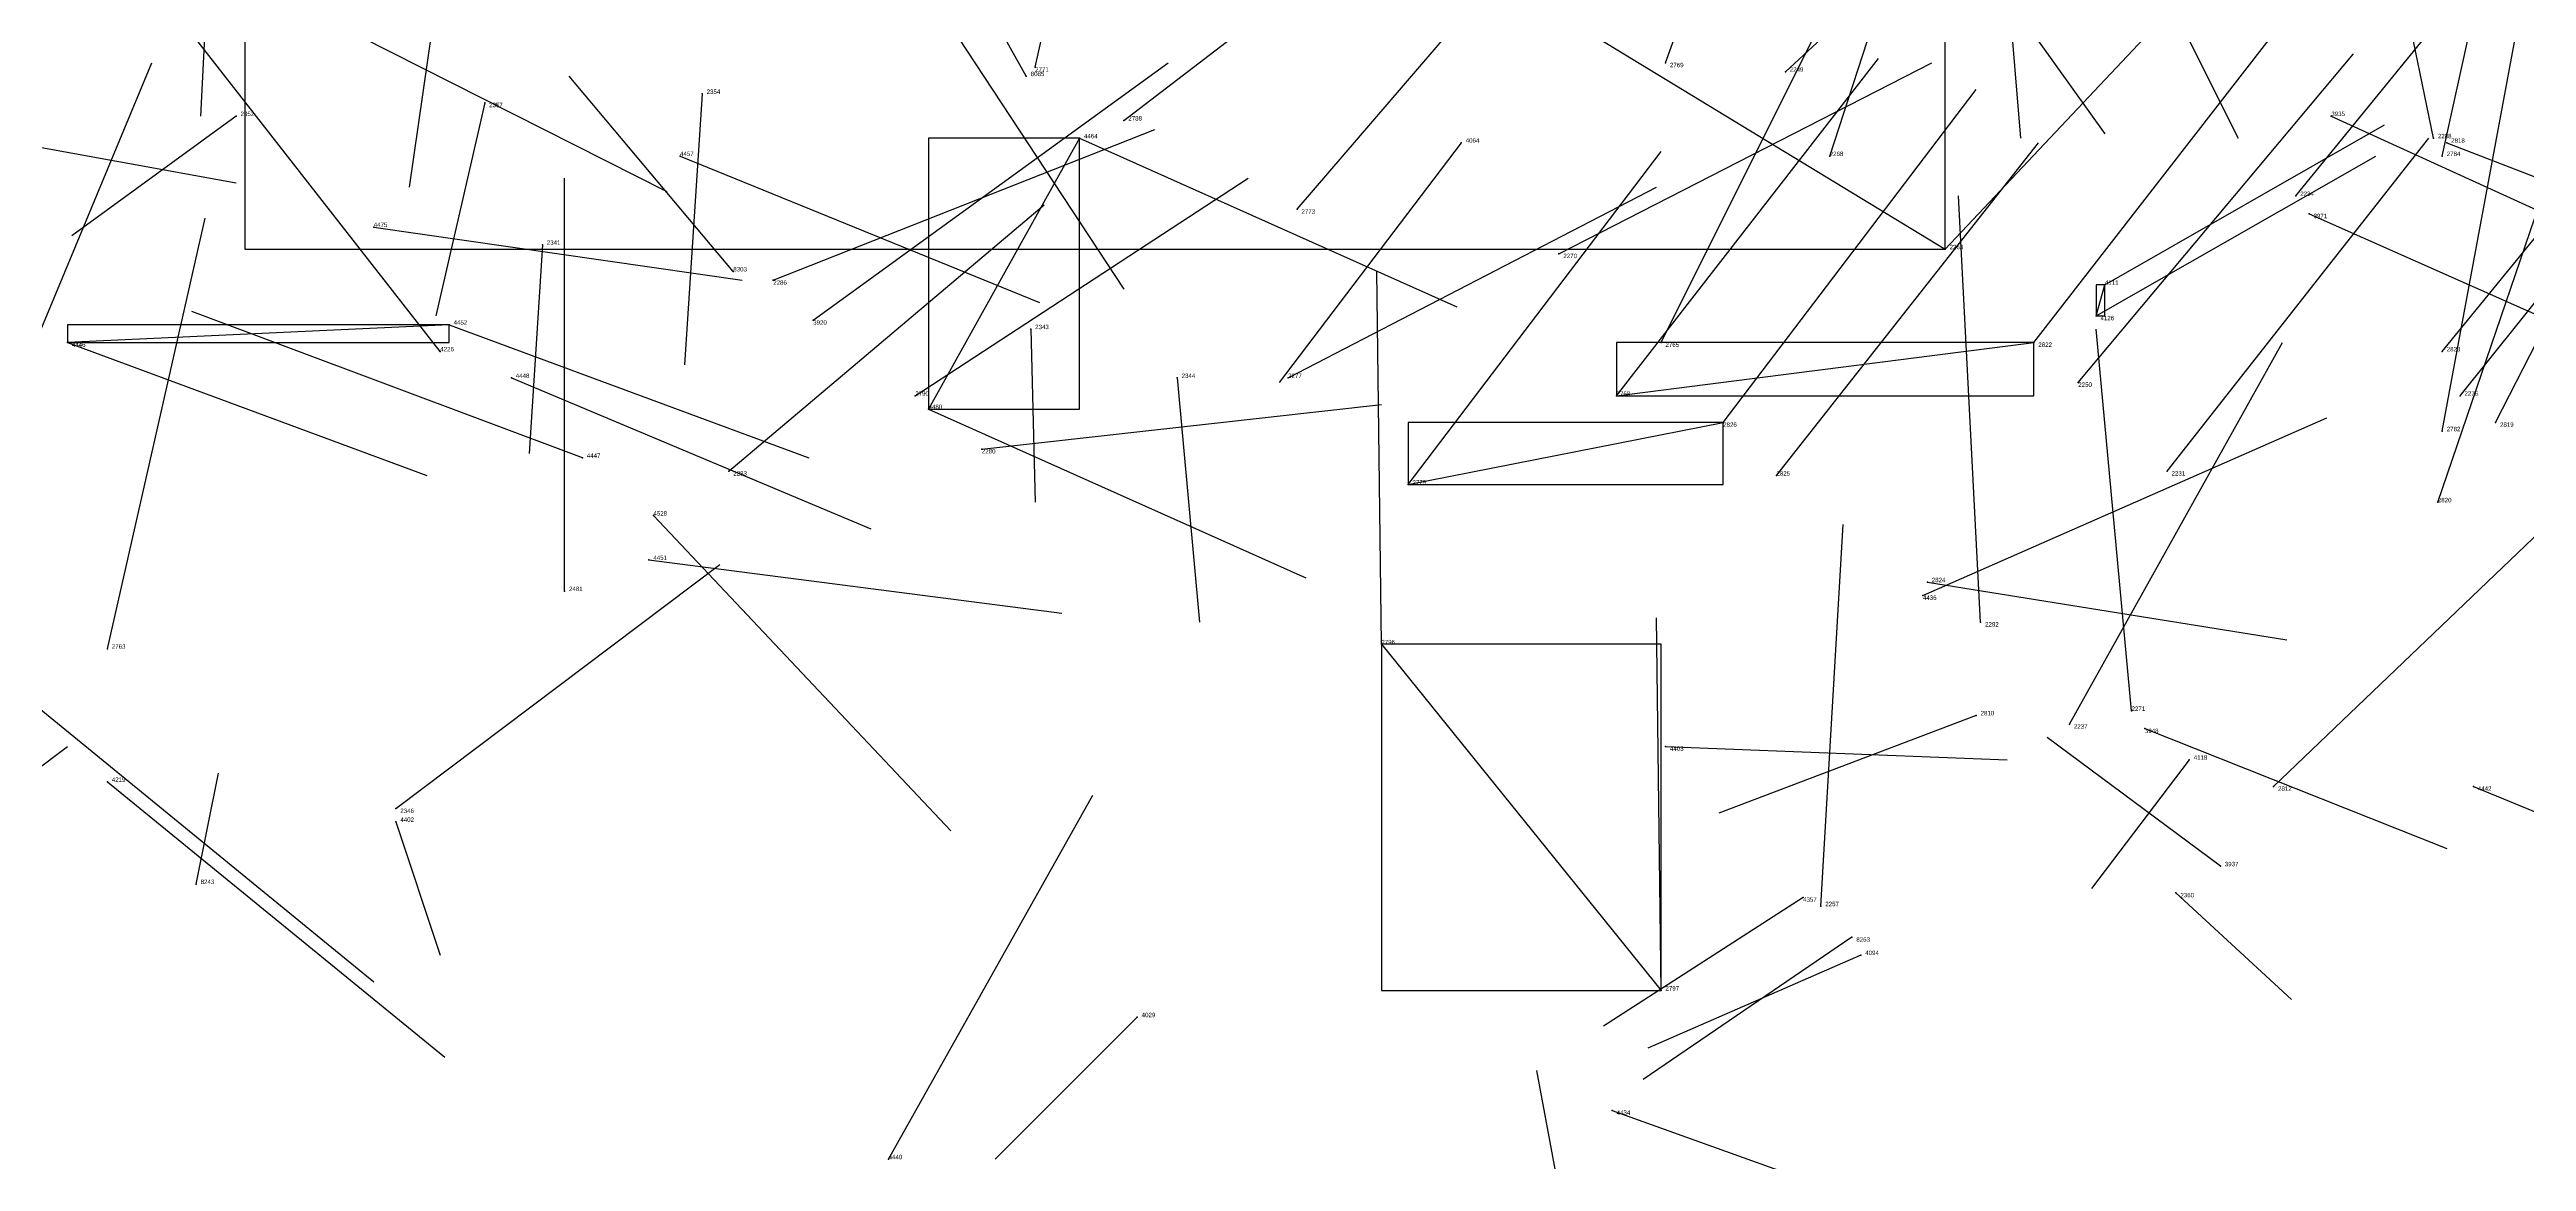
# Model space of a CAD drawing. Extents: x 59.1 to 70.8, y 600.3 to 605.1.
# Drawn here: x 66.634 to 67.192, y 603.293 to 603.543 of the extents above; entities that cross this region are included whole.
import ezdxf

# ---------------------------------------------------------------- set-up
doc = ezdxf.new("R2010")
doc.units = 0
for name, color, linetype in [('Clients', 3, 'CONTINUOUS'), ('Facilities', 3, 'CONTINUOUS'), ('Facilities_lines', 3, 'CONTINUOUS'), ('Min_max_boxes', 1, 'CONTINUOUS'), ('Normals', 1, 'CONTINUOUS'), ('Source_points', 5, 'CONTINUOUS'), ('Text', 3, 'CONTINUOUS')]:
    doc.layers.add(name, color=color, linetype=linetype)

msp = doc.modelspace()

# ---------------------------------------------------------------- linework, layer by layer
at = {"layer": 'Clients', "color": 5}
for p in [(67.061, 603.498, 452.901), (67.097, 603.49, 455.782), (66.638, 603.477, 453.425), (67.081, 603.477, 452.831), (66.832, 603.462, 453.313), (67.011, 603.459, 452.938), (66.997, 603.331, 449.753)]:
    msp.add_point(p, dxfattribs=at)
at = {"layer": 'Facilities', "color": 3}
for p in [(66.856, 603.539, 452.453), (66.998, 603.54, 452.654), (66.854, 603.537, 458.947), (67.025, 603.538, 452.977), (66.676, 603.528, 448.639), (66.732, 603.531, 448.666), (66.781, 603.533, 448.581), (67.148, 603.528, 454.684), (66.866, 603.523, 453.306), (66.876, 603.527, 452.907), (67.171, 603.523, 449.338), (66.776, 603.519, 453.463), (66.952, 603.522, 455.757), (67.035, 603.519, 452.587), (67.173, 603.519, 452.314), (67.174, 603.522, 449.265), (66.915, 603.507, 452.841), (67.14, 603.51, 452.749), (67.143, 603.506, 458.163), (66.707, 603.503, 453.568), (66.745, 603.499, 448.655), (66.974, 603.497, 453.078), (66.788, 603.493, 459.011), (66.797, 603.491, 453.106), (66.724, 603.481, 453.498), (66.806, 603.482, 458.44), (66.855, 603.48, 448.566), (67.095, 603.483, 455.762), (66.722, 603.475, 456.422), (66.997, 603.477, 452.678), (67.173, 603.475, 452.61), (66.738, 603.469, 453.427), (66.888, 603.469, 448.608), (66.913, 603.469, 453.16), (67.091, 603.468, 452.763), (66.829, 603.465, 452.985), (66.987, 603.465, 452.783), (67.177, 603.465, 452.645), (67.173, 603.457, 452.362), (67.185, 603.459, 452.544), (66.754, 603.451, 453.289), (66.844, 603.453, 453.082), (66.787, 603.448, 453.065), (66.94, 603.445, 452.893), (67.023, 603.447, 452.868), (67.111, 603.448, 452.628), (67.172, 603.441, 452.507), (66.77, 603.438, 456.176), (66.769, 603.428, 453.262), (67.057, 603.423, 449.084), (66.75, 603.421, 449.409), (67.056, 603.42, 456.685), (67.069, 603.414, 449.268), (66.647, 603.408, 452.473), (66.934, 603.409, 449.788), (67.103, 603.394, 449.749), (67.068, 603.393, 449.056), (67.089, 603.391, 449.336), (67.106, 603.39, 458.245), (66.998, 603.386, 457.037), (67.116, 603.383, 455.753), (66.647, 603.378, 456.239), (66.712, 603.372, 448.807), (67.135, 603.377, 449.46), (67.18, 603.377, 456.603), (66.712, 603.369, 457.286), (66.667, 603.355, 460.941), (67.123, 603.359, 458.235), (67.029, 603.352, 455.721), (67.033, 603.35, 449.508), (67.113, 603.353, 448.492), (67.04, 603.343, 461.166), (67.042, 603.339, 455.65), (66.879, 603.325, 455.52), (66.986, 603.304, 456.62), (66.823, 603.293, 456.67)]:
    msp.add_point(p, dxfattribs=at)
at = {"layer": 'Facilities_lines', "color": 3}
for p, q in [((66.678, 603.731, 452.426), (67.061, 603.498, 452.901)), ((66.866, 603.523, 453.306), (66.832, 603.462, 453.313)), ((67.095, 603.483, 455.762), (67.097, 603.49, 455.782)), ((66.724, 603.481, 453.498), (66.638, 603.477, 453.425)), ((66.987, 603.465, 452.783), (67.081, 603.477, 452.831)), ((66.94, 603.445, 452.893), (67.011, 603.459, 452.938)), ((66.934, 603.409, 449.788), (66.997, 603.331, 449.753))]:
    msp.add_line(p, q, dxfattribs=at)
at = {"layer": 'Min_max_boxes', "color": 1}
for p, q in [((66.678, 603.731, 452.426), (66.678, 603.498, 452.426)), ((66.678, 603.731, 452.901), (66.678, 603.498, 452.901)), ((67.061, 603.498, 452.426), (67.061, 603.731, 452.426)), ((67.061, 603.498, 452.901), (67.061, 603.731, 452.901)), ((66.866, 603.523, 453.306), (66.832, 603.523, 453.306)), ((66.832, 603.523, 453.306), (66.832, 603.462, 453.306)), ((66.866, 603.523, 453.313), (66.832, 603.523, 453.313)), ((66.832, 603.523, 453.313), (66.832, 603.462, 453.313)), ((66.832, 603.523, 453.306), (66.832, 603.523, 453.313)), ((66.866, 603.462, 453.306), (66.866, 603.523, 453.306)), ((66.866, 603.462, 453.313), (66.866, 603.523, 453.313)), ((66.866, 603.523, 453.306), (66.866, 603.523, 453.313)), ((66.678, 603.498, 452.426), (67.061, 603.498, 452.426)), ((66.678, 603.498, 452.901), (67.061, 603.498, 452.901)), ((66.678, 603.498, 452.426), (66.678, 603.498, 452.901)), ((67.061, 603.498, 452.426), (67.061, 603.498, 452.901)), ((67.097, 603.49, 455.762), (67.095, 603.49, 455.762)), ((67.095, 603.49, 455.762), (67.095, 603.483, 455.762)), ((67.097, 603.49, 455.782), (67.095, 603.49, 455.782)), ((67.095, 603.49, 455.782), (67.095, 603.483, 455.782)), ((67.095, 603.49, 455.762), (67.095, 603.49, 455.782)), ((67.097, 603.483, 455.762), (67.097, 603.49, 455.762)), ((67.097, 603.483, 455.782), (67.097, 603.49, 455.782)), ((67.097, 603.49, 455.762), (67.097, 603.49, 455.782)), ((66.724, 603.481, 453.425), (66.638, 603.481, 453.425)), ((66.638, 603.481, 453.425), (66.638, 603.477, 453.425)), ((66.724, 603.481, 453.498), (66.638, 603.481, 453.498)), ((66.638, 603.481, 453.498), (66.638, 603.477, 453.498)), ((66.638, 603.481, 453.425), (66.638, 603.481, 453.498)), ((66.724, 603.477, 453.425), (66.724, 603.481, 453.425)), ((66.724, 603.477, 453.498), (66.724, 603.481, 453.498)), ((66.724, 603.481, 453.425), (66.724, 603.481, 453.498)), ((67.095, 603.483, 455.762), (67.097, 603.483, 455.762)), ((67.095, 603.483, 455.782), (67.097, 603.483, 455.782)), ((67.095, 603.483, 455.762), (67.095, 603.483, 455.782)), ((67.097, 603.483, 455.762), (67.097, 603.483, 455.782)), ((66.638, 603.477, 453.425), (66.724, 603.477, 453.425)), ((66.638, 603.477, 453.498), (66.724, 603.477, 453.498)), ((66.638, 603.477, 453.425), (66.638, 603.477, 453.498)), ((66.724, 603.477, 453.425), (66.724, 603.477, 453.498)), ((67.081, 603.477, 452.783), (66.987, 603.477, 452.783)), ((66.987, 603.477, 452.783), (66.987, 603.465, 452.783)), ((67.081, 603.477, 452.831), (66.987, 603.477, 452.831)), ((66.987, 603.477, 452.831), (66.987, 603.465, 452.831)), ((66.987, 603.477, 452.783), (66.987, 603.477, 452.831)), ((67.081, 603.465, 452.783), (67.081, 603.477, 452.783)), ((67.081, 603.465, 452.831), (67.081, 603.477, 452.831)), ((67.081, 603.477, 452.783), (67.081, 603.477, 452.831)), ((66.832, 603.462, 453.306), (66.866, 603.462, 453.306)), ((66.832, 603.462, 453.313), (66.866, 603.462, 453.313)), ((66.832, 603.462, 453.306), (66.832, 603.462, 453.313)), ((66.866, 603.462, 453.306), (66.866, 603.462, 453.313)), ((66.987, 603.465, 452.783), (67.081, 603.465, 452.783)), ((66.987, 603.465, 452.831), (67.081, 603.465, 452.831)), ((66.987, 603.465, 452.783), (66.987, 603.465, 452.831)), ((67.081, 603.465, 452.783), (67.081, 603.465, 452.831)), ((67.011, 603.459, 452.893), (66.94, 603.459, 452.893)), ((66.94, 603.459, 452.893), (66.94, 603.445, 452.893)), ((67.011, 603.459, 452.938), (66.94, 603.459, 452.938)), ((66.94, 603.459, 452.938), (66.94, 603.445, 452.938)), ((66.94, 603.459, 452.893), (66.94, 603.459, 452.938)), ((67.011, 603.445, 452.893), (67.011, 603.459, 452.893)), ((67.011, 603.445, 452.938), (67.011, 603.459, 452.938)), ((67.011, 603.459, 452.893), (67.011, 603.459, 452.938)), ((66.94, 603.445, 452.893), (67.011, 603.445, 452.893)), ((66.94, 603.445, 452.938), (67.011, 603.445, 452.938)), ((66.94, 603.445, 452.893), (66.94, 603.445, 452.938)), ((67.011, 603.445, 452.893), (67.011, 603.445, 452.938)), ((66.997, 603.409, 449.753), (66.934, 603.409, 449.753)), ((66.934, 603.409, 449.753), (66.934, 603.331, 449.753)), ((66.997, 603.409, 449.788), (66.934, 603.409, 449.788)), ((66.934, 603.409, 449.788), (66.934, 603.331, 449.788)), ((66.934, 603.409, 449.753), (66.934, 603.409, 449.788)), ((66.997, 603.331, 449.753), (66.997, 603.409, 449.753)), ((66.997, 603.331, 449.788), (66.997, 603.409, 449.788)), ((66.997, 603.409, 449.753), (66.997, 603.409, 449.788)), ((66.934, 603.331, 449.753), (66.997, 603.331, 449.753)), ((66.934, 603.331, 449.788), (66.997, 603.331, 449.788)), ((66.934, 603.331, 449.753), (66.934, 603.331, 449.788)), ((66.997, 603.331, 449.753), (66.997, 603.331, 449.788))]:
    msp.add_line(p, q, dxfattribs=at)
at = {"layer": 'Normals', "color": 1}
for p, q in [((66.856, 603.539, 452.453), (66.878, 603.637, 452.452)), ((66.998, 603.54, 452.654), (67.032, 603.634, 452.663)), ((67.035, 603.519, 452.587), (67.066, 603.614, 452.595)), ((67.173, 603.519, 452.314), (67.194, 603.615, 452.332)), ((67.171, 603.523, 449.338), (67.155, 603.601, 449.398)), ((67.025, 603.538, 452.977), (67.092, 603.6, 453.019)), ((66.671, 603.59, 455.734), (66.668, 603.528, 455.812)), ((67.049, 603.591, 459.791), (67.097, 603.524, 459.848)), ((67.14, 603.51, 452.749), (67.201, 603.585, 452.775)), ((66.876, 603.527, 452.907), (66.949, 603.583, 452.945)), ((66.854, 603.537, 458.947), (66.831, 603.578, 459.035)), ((66.915, 603.507, 452.841), (66.976, 603.578, 452.875)), ((66.824, 603.568, 456.282), (66.876, 603.489, 456.251)), ((67.061, 603.498, 452.901), (67.126, 603.567, 452.934)), ((66.997, 603.477, 452.678), (67.041, 603.565, 452.695)), ((66.722, 603.561, 448.573), (66.715, 603.512, 448.66)), ((67.075, 603.559, 455.743), (67.078, 603.523, 455.836)), ((66.722, 603.475, 456.422), (66.661, 603.553, 456.436)), ((66.69, 603.553, 453.304), (66.773, 603.511, 453.342)), ((67.081, 603.477, 452.831), (67.14, 603.553, 452.858)), ((67.112, 603.553, 455.757), (67.127, 603.523, 455.851)), ((67.173, 603.457, 452.362), (67.191, 603.554, 452.378)), ((67.173, 603.475, 452.61), (67.235, 603.551, 452.631)), ((67.185, 603.459, 452.544), (67.23, 603.547, 452.562)), ((66.625, 603.463, 456.879), (66.657, 603.54, 456.824)), ((66.806, 603.482, 458.44), (66.886, 603.54, 458.424)), ((66.974, 603.497, 453.078), (67.058, 603.54, 453.111)), ((66.987, 603.465, 452.783), (67.046, 603.541, 452.81)), ((67.091, 603.468, 452.763), (67.153, 603.542, 452.789)), ((67.177, 603.465, 452.645), (67.238, 603.541, 452.668)), ((66.788, 603.493, 459.011), (66.751, 603.537, 459.093)), ((67.011, 603.459, 452.938), (67.068, 603.534, 452.973)), ((67.172, 603.441, 452.507), (67.204, 603.535, 452.521)), ((66.593, 603.528, 453.474), (66.676, 603.513, 453.527)), ((66.676, 603.528, 448.639), (66.639, 603.501, 448.728)), ((66.732, 603.531, 448.666), (66.721, 603.483, 448.753)), ((66.781, 603.533, 448.581), (66.777, 603.472, 448.66)), ((67.148, 603.528, 454.684), (67.231, 603.49, 454.643)), ((66.797, 603.491, 453.106), (66.883, 603.525, 453.143)), ((66.866, 603.523, 453.306), (66.951, 603.485, 453.343)), ((67.097, 603.49, 455.782), (67.16, 603.526, 455.714)), ((67.111, 603.448, 452.628), (67.17, 603.523, 452.657)), ((66.776, 603.519, 453.463), (66.857, 603.486, 453.511)), ((66.952, 603.522, 455.757), (66.911, 603.468, 455.83)), ((66.94, 603.445, 452.893), (66.997, 603.52, 452.928)), ((67.023, 603.447, 452.868), (67.082, 603.522, 452.898)), ((67.095, 603.483, 455.762), (67.158, 603.519, 455.694)), ((67.174, 603.522, 449.265), (67.267, 603.486, 449.254)), ((66.75, 603.421, 449.409), (66.75, 603.514, 449.446)), ((66.829, 603.465, 452.985), (66.904, 603.514, 453.03)), ((66.913, 603.469, 453.16), (66.996, 603.512, 453.196)), ((66.787, 603.448, 453.065), (66.858, 603.508, 453.102)), ((67.069, 603.414, 449.268), (67.064, 603.51, 449.296)), ((67.143, 603.506, 458.163), (67.224, 603.47, 458.116)), ((66.647, 603.408, 452.473), (66.669, 603.505, 452.48)), ((66.707, 603.503, 453.568), (66.79, 603.491, 453.623)), ((66.745, 603.499, 448.655), (66.742, 603.452, 448.743)), ((66.934, 603.409, 449.788), (66.933, 603.493, 449.842)), ((66.754, 603.451, 453.289), (66.666, 603.484, 453.256)), ((66.724, 603.481, 453.498), (66.805, 603.451, 453.548)), ((66.855, 603.48, 448.566), (66.856, 603.441, 448.658)), ((67.103, 603.394, 449.749), (67.095, 603.48, 449.799)), ((66.638, 603.477, 453.425), (66.719, 603.447, 453.475)), ((67.089, 603.391, 449.336), (67.137, 603.477, 449.355)), ((66.738, 603.469, 453.427), (66.819, 603.435, 453.475)), ((66.888, 603.469, 448.608), (66.893, 603.414, 448.691)), ((66.832, 603.462, 453.313), (66.917, 603.424, 453.35)), ((66.844, 603.453, 453.082), (66.934, 603.463, 453.125)), ((67.056, 603.42, 456.685), (67.147, 603.46, 456.693)), ((67.135, 603.377, 449.46), (67.205, 603.444, 449.483)), ((66.77, 603.438, 456.176), (66.837, 603.367, 456.157)), ((67.033, 603.35, 449.508), (67.038, 603.436, 449.558)), ((66.769, 603.428, 453.262), (66.862, 603.416, 453.297)), ((66.712, 603.372, 448.807), (66.785, 603.427, 448.847)), ((67.057, 603.423, 449.084), (67.138, 603.41, 449.027)), ((66.997, 603.331, 449.753), (66.996, 603.415, 449.807)), ((66.63, 603.396, 456.313), (66.707, 603.333, 456.306)), ((67.068, 603.393, 449.056), (67.01, 603.371, 449.135)), ((67.106, 603.39, 458.245), (67.174, 603.363, 458.177)), ((66.577, 603.34, 457.118), (66.638, 603.386, 457.054)), ((66.998, 603.386, 457.037), (67.075, 603.383, 457.1)), ((67.123, 603.359, 458.235), (67.084, 603.388, 458.322)), ((67.116, 603.383, 455.753), (67.094, 603.354, 455.846)), ((66.647, 603.378, 456.239), (66.723, 603.316, 456.219)), ((66.667, 603.355, 460.941), (66.672, 603.38, 461.038)), ((66.823, 603.293, 456.67), (66.869, 603.375, 456.703)), ((67.18, 603.377, 456.603), (67.272, 603.339, 456.594)), ((66.712, 603.369, 457.286), (66.722, 603.339, 457.381)), ((67.029, 603.352, 455.721), (66.984, 603.323, 455.806)), ((67.113, 603.353, 448.492), (67.139, 603.329, 448.585)), ((67.04, 603.343, 461.166), (66.993, 603.311, 461.248)), ((67.042, 603.339, 455.65), (66.994, 603.318, 455.735)), ((66.879, 603.325, 455.52), (66.847, 603.293, 455.609)), ((66.984, 603.233, 458.872), (66.969, 603.313, 458.814)), ((66.986, 603.304, 456.62), (67.078, 603.271, 456.6))]:
    msp.add_line(p, q, dxfattribs=at)
at = {"layer": 'Source_points', "color": 5}
for p in [(66.856, 603.539, 452.453), (66.998, 603.54, 452.654), (66.854, 603.537, 458.947), (67.025, 603.538, 452.977), (66.676, 603.528, 448.639), (66.732, 603.531, 448.666), (66.781, 603.533, 448.581), (67.148, 603.528, 454.684), (66.866, 603.523, 453.306), (66.876, 603.527, 452.907), (67.171, 603.523, 449.338), (66.776, 603.519, 453.463), (66.952, 603.522, 455.757), (67.035, 603.519, 452.587), (67.173, 603.519, 452.314), (67.174, 603.522, 449.265), (66.915, 603.507, 452.841), (67.14, 603.51, 452.749), (67.143, 603.506, 458.163), (66.707, 603.503, 453.568), (66.745, 603.499, 448.655), (66.974, 603.497, 453.078), (67.061, 603.498, 452.901), (66.788, 603.493, 459.011), (66.797, 603.491, 453.106), (67.097, 603.49, 455.782), (66.724, 603.481, 453.498), (66.806, 603.482, 458.44), (66.855, 603.48, 448.566), (67.095, 603.483, 455.762), (66.638, 603.477, 453.425), (66.722, 603.475, 456.422), (66.997, 603.477, 452.678), (67.081, 603.477, 452.831), (67.173, 603.475, 452.61), (66.738, 603.469, 453.427), (66.888, 603.469, 448.608), (66.913, 603.469, 453.16), (67.091, 603.468, 452.763), (66.829, 603.465, 452.985), (66.832, 603.462, 453.313), (66.987, 603.465, 452.783), (67.177, 603.465, 452.645), (67.011, 603.459, 452.938), (67.173, 603.457, 452.362), (67.185, 603.459, 452.544), (66.754, 603.451, 453.289), (66.844, 603.453, 453.082), (66.787, 603.448, 453.065), (66.94, 603.445, 452.893), (67.023, 603.447, 452.868), (67.111, 603.448, 452.628), (67.172, 603.441, 452.507), (66.77, 603.438, 456.176), (66.769, 603.428, 453.262), (67.057, 603.423, 449.084), (66.75, 603.421, 449.409), (67.056, 603.42, 456.685), (67.069, 603.414, 449.268), (66.647, 603.408, 452.473), (66.934, 603.409, 449.788), (67.103, 603.394, 449.749), (67.068, 603.393, 449.056), (67.089, 603.391, 449.336), (67.106, 603.39, 458.245), (66.998, 603.386, 457.037), (67.116, 603.383, 455.753), (66.647, 603.378, 456.239), (66.712, 603.372, 448.807), (67.135, 603.377, 449.46), (67.18, 603.377, 456.603), (66.712, 603.369, 457.286), (66.667, 603.355, 460.941), (67.123, 603.359, 458.235), (67.029, 603.352, 455.721), (67.033, 603.35, 449.508), (67.113, 603.353, 448.492), (67.04, 603.343, 461.166), (67.042, 603.339, 455.65), (66.997, 603.331, 449.753), (66.879, 603.325, 455.52), (66.986, 603.304, 456.62), (66.823, 603.293, 456.67)]:
    msp.add_point(p, dxfattribs=at)

# ---------------------------------------------------------------- texts
at = {"layer": 'Text', "color": 3}
for s, p in [('2771', (66.856, 603.538, 452.453)), ('2769', (66.999, 603.539, 452.654)), ('2249', (67.026, 603.538, 452.977)), ('2354', (66.782, 603.533, 448.581)), ('8085', (66.855, 603.537, 458.947)), ('2352', (66.677, 603.528, 448.639)), ('2357', (66.733, 603.53, 448.666)), ('2788', (66.877, 603.527, 452.907)), ('3935', (67.148, 603.528, 454.684)), ('4464', (66.867, 603.523, 453.306)), ('4064', (66.953, 603.522, 455.757)), ('2288', (67.172, 603.523, 449.338)), ('2818', (67.175, 603.522, 449.265)), ('4457', (66.776, 603.519, 453.463)), ('2268', (67.035, 603.519, 452.587)), ('2784', (67.174, 603.519, 452.314)), ('2773', (66.916, 603.506, 452.841)), ('2234', (67.141, 603.51, 452.749)), ('3971', (67.144, 603.505, 458.163)), ('4475', (66.707, 603.503, 453.568)), ('2341', (66.746, 603.499, 448.655)), ('2270', (66.975, 603.496, 453.078)), ('2263', (67.062, 603.498, 452.901)), ('8303', (66.788, 603.493, 459.011)), ('2286', (66.797, 603.49, 453.106)), ('4111', (67.097, 603.49, 455.782)), ('4452', (66.725, 603.481, 453.498)), ('3920', (66.806, 603.481, 458.44)), ('2343', (66.856, 603.48, 448.566)), ('4126', (67.096, 603.482, 455.762)), ('4446', (66.639, 603.476, 453.425)), ('4226', (66.722, 603.475, 456.422)), ('2765', (66.998, 603.476, 452.678)), ('2822', (67.082, 603.476, 452.831)), ('2823', (67.174, 603.475, 452.61)), ('4448', (66.739, 603.469, 453.427)), ('2344', (66.889, 603.469, 448.608)), ('2277', (66.913, 603.469, 453.16)), ('2250', (67.091, 603.467, 452.763)), ('2790', (66.829, 603.465, 452.985)), ('4480', (66.832, 603.462, 453.313)), ('2768', (66.987, 603.465, 452.783)), ('2276', (67.178, 603.465, 452.645)), ('2826', (67.011, 603.458, 452.938)), ('2782', (67.174, 603.457, 452.362)), ('2819', (67.186, 603.458, 452.544)), ('4447', (66.755, 603.451, 453.289)), ('2280', (66.844, 603.452, 453.082)), ('2283', (66.788, 603.447, 453.065)), ('2779', (66.941, 603.445, 452.893)), ('2825', (67.023, 603.447, 452.868)), ('2231', (67.112, 603.447, 452.628)), ('4528', (66.77, 603.438, 456.176)), ('2820', (67.172, 603.441, 452.507)), ('4451', (66.77, 603.428, 453.262)), ('2481', (66.751, 603.421, 449.409)), ('2824', (67.058, 603.423, 449.084)), ('4436', (67.056, 603.419, 456.685)), ('2282', (67.07, 603.413, 449.268)), ('2763', (66.648, 603.408, 452.473)), ('2796', (66.934, 603.409, 449.788)), ('2810', (67.069, 603.393, 449.056)), ('2271', (67.103, 603.394, 449.749)), ('2237', (67.09, 603.39, 449.336)), ('3948', (67.106, 603.389, 458.245)), ('4403', (66.999, 603.385, 457.037)), ('4118', (67.117, 603.383, 455.753)), ('4219', (66.648, 603.378, 456.239)), ('2346', (66.713, 603.371, 448.807)), ('2812', (67.136, 603.376, 449.46)), ('4442', (67.181, 603.376, 456.603)), ('4402', (66.713, 603.369, 457.286)), ('8243', (66.668, 603.355, 460.941)), ('3937', (67.124, 603.359, 458.235)), ('4357', (67.029, 603.351, 455.721)), ('2257', (67.034, 603.35, 449.508)), ('2360', (67.114, 603.352, 448.492)), ('8263', (67.041, 603.342, 461.166)), ('4094', (67.043, 603.339, 455.65)), ('2797', (66.998, 603.331, 449.753)), ('4029', (66.88, 603.325, 455.52)), ('4434', (66.987, 603.303, 456.62)), ('4440', (66.823, 603.293, 456.67))]:
    msp.add_text(s, height=0.001, dxfattribs=at).set_placement(p)

doc.saveas('drawing.dxf')
